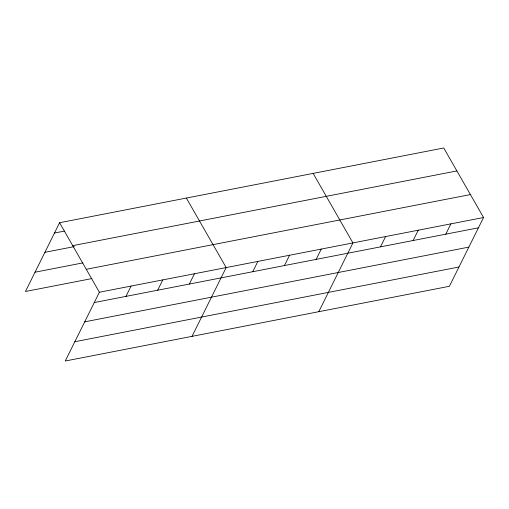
<?xml version="1.0" encoding="UTF-8"?>
<svg xmlns="http://www.w3.org/2000/svg" width="509" height="509" viewBox="0 0 509 509"><rect width="100%" height="100%" fill="white"/><g stroke="black" fill="none" stroke-linecap="round" stroke-linejoin="round"><path stroke-width="0.76" d="M483.55 217.508L99.389 292.242L65.247 361.015L449.409 286.281L483.55 217.508L443.753 147.985L59.591 222.719L25.45 291.492L91.932 278.563M125.965 296.384L131.08 286.077M157.656 290.219L162.778 279.912M189.354 284.054L194.47 273.747M192.02 336.354L226.161 267.581L186.364 198.058M252.738 271.723L257.853 261.416M284.429 265.558L289.551 255.251M316.127 259.393L321.243 249.086M318.793 311.693L352.934 242.92L313.137 173.391M380.471 246.871L385.587 236.564M413.123 240.522L418.245 230.214M445.776 234.165L450.898 223.858M54.476 233.027L64.522 231.073M72.723 245.662L456.885 170.929M44.894 252.318L74.269 246.604M35.026 272.2L82.954 262.873M86.256 269.299L470.418 194.565M94.273 302.55L478.435 227.816M84.691 321.847L468.853 247.107M74.823 341.724L458.984 266.99M59.591 222.719L99.389 292.242"/></g></svg>
